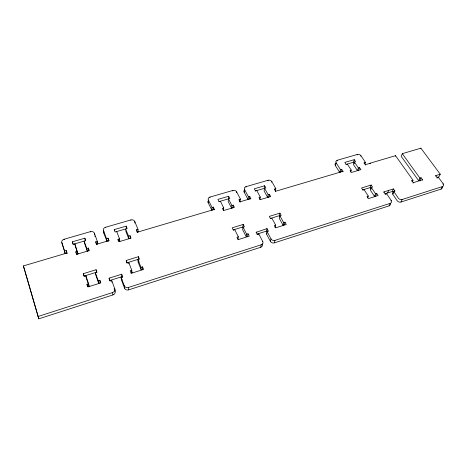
<?xml version="1.0" encoding="UTF-8"?>
<svg xmlns="http://www.w3.org/2000/svg" width="467" height="467" viewBox="0 0 467 467"><rect width="100%" height="100%" fill="white"/><g stroke="black" fill="none" stroke-linecap="round" stroke-linejoin="round"><path stroke-width="0.7" d="M211.814 210.109L212.041 207.506L213.413 207.103L213.174 209.706L211.814 210.109L208.159 202.69L208.37 200.057A2.942 2.347 5 0 1 209.998 197.062L232.846 190.454A2.901 2.294 7.5 0 1 236.635 191.849L240.464 199.129L239.84 201.814M209.957 197.559L209.998 197.062M214.481 209.841L213.413 207.103M223.465 210.512L223.757 207.914L220.377 201.213M219.017 201.61L217.902 199.397L228.69 196.251L228.375 198.878L218.988 201.627M228.69 196.251L229.822 198.452L228.48 198.843L228.165 201.464L231.562 208.101L232.905 207.698L233.249 205.095L231.901 205.498L231.562 208.101M232.782 190.95L232.846 190.454M236.524 192.673L236.635 191.849M239.034 200.18L239.127 199.52L240.464 199.129M240.213 202.217L239.127 199.52M248.018 199.397L248.438 196.776L249.757 196.391L249.337 199.006L248.018 199.397L244.171 192.182L244.568 189.544A2.884 2.265 8.9 0 1 246.045 186.637L268.076 180.268A2.849 2.212 10.9 0 1 271.829 181.628L275.839 188.703L275.32 191.161M237.954 239.332L238.339 236.822L234.761 229.735L233.377 230.161L232.198 227.82L243.208 224.429L244.404 226.752L243.033 227.178L242.63 229.717L246.226 236.728L247.598 236.296L248.03 233.78L246.652 234.212L246.226 236.728M245.969 187.133L246.045 186.637M243.208 224.429L242.805 226.974L233.22 229.939M250.855 199.07L249.757 196.391M259.833 199.678L260.317 197.068L256.757 190.565M255.449 190.945L254.276 188.796L264.672 185.761L264.176 188.399L255.215 191.021M256.103 232.321L267.042 228.591L268.192 231.393M264.672 185.761L265.863 187.897L264.567 188.277L264.071 190.904L267.644 197.348L268.939 196.963L269.465 194.354L268.163 194.739L267.644 197.348M257.335 234.673L256.161 232.006M267.982 180.764L268.076 180.268M258.613 234.714L258.765 233.926L257.393 234.358M271.695 182.293L271.829 181.628M109.307 279.54L109.103 278.169L121.683 274.222L122.675 276.838L121.105 277.334L121.391 279.768L124.561 288.186A3.298 2.82 -9.4 0 0 128.705 289.838L260.738 247.259L261.246 244.778A3.047 2.528 11.6 0 0 262.746 241.497L258.765 233.926M262.682 241.807L262.746 241.497M274.38 189.906L274.555 189.082L275.839 188.703M266.896 231.836L266.505 231.112L267.042 228.591M385.164 194.482L385.374 194.003L386.565 193.624L391.159 200.419A2.895 2.172 21.7 0 1 390.202 203.343A2.878 2.166 21.7 0 1 389.058 205.871L274.38 242.858A3.012 2.487 13.2 0 1 270.399 241.363L266.4 233.862L266.937 231.346L268.291 230.92M275.664 191.721L274.555 189.082M270.399 241.363L270.959 238.865L266.937 231.346M275.086 227.645L275.664 225.117L271.905 218.241L270.574 218.655L269.331 216.384L279.931 213.115L281.192 215.369L279.867 215.777L279.278 218.334L283.049 225.141L284.368 224.726L284.993 222.193L283.667 222.607L283.049 225.141M279.966 216.799L279.342 215.678L279.931 213.115M274.38 242.858L274.958 240.371L390.202 203.343L389.058 205.871M339.643 172.276L340.507 169.644L341.704 169.293L340.84 171.926L339.643 172.276L335.347 165.587L336.182 162.936A2.761 2.049 16.2 0 1 337.279 160.257L357.319 154.46A2.738 1.996 17.4 0 1 360.973 155.739L365.41 162.306L364.739 164.121M337.069 160.922L337.279 160.257M342.854 171.815L343.017 171.319L341.704 169.293M354.33 163.777L353.35 162.294L354.266 159.65L344.809 162.405L346.117 164.402M350.577 172.054L351.26 170.087L347.308 164.051M354.266 159.65L355.585 161.629L354.406 161.973L353.484 164.612L357.442 170.595L358.621 170.245L359.578 167.624L360.915 169.638L351.394 172.469L350.069 170.443L351.26 170.087M357.144 154.956L357.319 154.46M360.793 156.235L360.973 155.739M357.442 170.595L358.393 167.974L354.406 161.973M364.056 163.146L364.237 162.65L365.41 162.306M365.392 165.137L365.579 164.641L370.261 163.257L370.074 163.754M370.016 163.666L370.203 163.17L395.526 155.68L413.015 180.256L412.244 181.867M362.602 189.929L370.127 187.606L371.154 185.02L372.543 187.109L371.347 187.477L370.313 190.057L374.481 196.362L375.678 195.982L376.746 193.426L378.165 195.545L368.475 198.598L367.08 196.455L368.294 196.076L364.12 189.713L362.912 190.087L361.534 187.985L371.154 185.02M367.517 197.996L368.294 196.076M374.481 196.362L375.544 193.799L376.746 193.426M395.316 156.176L395.526 155.68M383.74 192.369L383.95 191.89L393.447 188.907L394.889 191.003L394.668 191.482M436.96 177.396L438.916 176.777L440.264 174.209L420.89 148.173L402.309 153.672L401.171 156.299L418.648 180.676L419.786 180.32L421.053 177.746L422.518 179.777L422.279 180.262M386.355 194.109L386.565 193.624M387.587 192.959L388.713 190.39M384.925 193.793L392.303 191.47L393.447 188.907M442.208 187.127A2.825 2.02 23.7 0 1 441.058 189.1L400.966 202.036A2.866 2.131 22.3 0 1 397.16 200.693L392.554 193.933L393.704 191.377L394.889 191.003M390.943 200.898L391.159 200.419M420.662 148.664L420.89 148.173M400.966 202.036L402.163 199.497L442.442 186.555A2.843 2.026 23.6 0 0 443.189 183.776L438.385 177.285L437.007 178.12M411.631 181.103L411.865 180.618L413.015 180.256M413.085 183.152L413.318 182.667L422.518 179.777M418.648 180.676L419.909 178.102L421.053 177.746M435.518 176.106L435.769 175.621L440.264 174.209M438.134 177.769L438.385 177.285M442.932 184.255L443.189 183.776M441.058 189.1L442.442 186.555M66.162 250.493L66.758 253.044L65.187 253.511L64.574 250.96L66.162 250.493L67.003 253.021L23.35 265.939L38.814 318.827L112.921 294.928A3.339 2.849 -11.9 0 0 115.11 291.221L114.783 288.822L111.654 280.311L110.119 281.116M37.996 316.509L112.576 292.546A3.362 2.86 -11.7 0 0 114.783 288.822M121.105 277.334L124.292 285.781A3.316 2.831 -9.2 0 0 128.46 287.444L261.246 244.778M121.391 279.768L122.074 279.552M266.4 233.862L267.077 233.652M392.554 193.933L393.22 193.723M87.492 286.691L89.092 286.189L88.607 283.761L85.864 275.799L84.258 276.295L83.354 273.662L96.085 269.745L97.013 272.349L95.426 272.839L95.863 275.302L98.654 283.177L100.242 282.681L99.827 280.247L98.233 280.749L98.654 283.177M130.964 273.008L131.992 272.687L131.77 270.23L128.769 262.524L127.228 263.003L126.242 260.452L138.46 256.692L139.475 259.214L137.952 259.687L138.133 262.174L141.174 269.798L142.692 269.319L142.534 266.855L141.005 267.334L141.174 269.798M109.465 280.603L121.963 276.668L121.683 274.222M257.037 234.095L266.505 231.112M87.37 286.084L86.996 284.269L88.607 283.761M131.77 270.23L130.223 270.714L131.227 273.312L143.567 269.43L142.534 266.855M238.339 236.822L236.944 237.254L238.147 239.641L249.25 236.144L248.03 233.78M275.664 225.117L274.322 225.538L275.588 227.849L286.271 224.487L284.993 222.193M138.133 262.174L139.143 261.859M83.867 276.125L96.517 272.214L96.085 269.745M126.493 262.944L138.641 259.185L138.46 256.692M270.113 218.533L279.342 215.678M76.395 254.322L77.96 253.861L74.837 243.821L75.245 245.747M87.288 251.083L88.835 250.621L88.368 248.076L86.809 248.537L87.288 251.083L84.661 243.657L84.171 241.089L86.809 248.537M118.811 241.69L119.809 241.392L119.523 238.83L116.697 231.568M128.775 238.719L130.264 238.275L130.042 235.712L128.548 236.156L128.775 238.719L125.909 231.533L125.664 228.941L128.548 236.156M96.4 244.27L97.737 243.873L97.329 241.311L94.34 233.179A3.199 2.569 -9.2 0 0 90.4 231.644L64.113 239.244A3.269 2.604 -12 0 0 61.802 242.624L65.187 253.511M106.855 241.176L108.373 240.727L108.023 238.158L106.499 238.608L106.855 241.176L103.826 233.121L103.452 230.529A3.164 2.545 -7.4 0 1 105.565 227.26L130.848 219.945A3.1 2.498 -4.4 0 1 134.747 221.44L137.987 229.326L138.168 231.906L137.065 232.233M96.745 244.55L96.692 244.229L108.945 240.604L108.023 238.158M137.514 232.478L137.491 232.157L214.528 209.35M240.289 201.726L250.937 198.574M275.769 191.225L343.017 171.319M76.127 253.056L75.852 251.789L77.429 251.322M118.163 240.558L118.017 239.279L119.523 238.83M223.757 207.914L222.391 208.317L223.524 210.57L234.399 207.33L233.249 205.095M260.317 197.068L259.004 197.453L260.195 199.642L270.673 196.525L269.465 194.354M358.393 167.974L359.578 167.624M95.922 242.566L95.788 241.766L97.329 241.311M136.533 230.085L136.51 229.764L137.987 229.326M72.98 244.375L85.718 240.639L84.842 238.182L72.426 241.801L72.846 243.733M345.954 164.46L353.35 162.294M114.263 229.606L126.201 226.127L127.152 228.509L115.191 232.006L114.263 229.606L114.415 230.902M435.769 175.621L437.258 177.641M402.309 153.672L419.909 178.102M419.786 180.32L420.242 180.951M411.865 180.618L413.318 182.667M393.704 191.377L398.339 198.148A2.884 2.137 22.2 0 0 402.163 199.497M392.303 191.47L393.465 193.169M364.237 162.65L365.579 164.641M383.95 191.89L385.374 194.003M371.347 187.477L375.544 193.799M370.127 187.606L371.16 189.164M336.182 162.936L340.507 169.644M264.567 188.277L268.163 194.739M279.867 215.777L283.667 222.607M244.568 189.544L248.438 196.776M239.845 201.283L240.085 201.744M228.48 198.843L231.901 205.498M243.033 227.178L246.652 234.212M208.37 200.057L212.041 207.506M137.963 231.416L138.168 231.906M136.51 229.764L137.491 232.157M130.042 235.712L131.011 238.135L118.962 241.725L118.017 239.279M137.952 259.687L141.005 267.334M119.295 240.073L119.809 241.392M131.496 271.403L131.992 272.687M108.373 240.727L108.542 241.182M121.963 276.668L122.15 277.153M103.452 230.529L106.499 238.608M94.947 236.267L95.134 236.775M97.364 242.852L97.737 243.873M114.135 288.553L114.327 289.085M114.719 290.153L115.11 291.221M95.788 241.766L96.692 244.229M109.103 278.169L110.072 280.813M88.368 248.076L89.261 250.575L76.722 254.311L75.852 251.789M99.827 280.247L100.779 282.903L87.919 286.954L86.996 284.269M95.426 272.839L98.233 280.749M75.385 246.389L77.96 253.861M86.588 278.916L89.092 286.189M23.35 265.939L24.056 267.982M24.161 268.297L24.914 270.866M72.426 241.801L73.278 244.282M66.758 253.044L66.863 253.359M61.802 242.624L64.574 250.96M25.09 271.467L28.633 283.702M28.814 284.321L38.814 318.827M67.003 253.021L67.079 253.336M64.113 239.244L64.23 239.729M83.354 273.662L83.739 275.507M85.864 275.799L86.36 278.25M84.842 238.182L85.327 240.762M90.4 231.644L90.458 231.971M94.34 233.179L94.497 234.154M94.579 234.638L94.655 235.123M95.974 242.887L96.079 243.529M112.576 292.546L112.921 294.928M111.654 280.311L111.741 280.924M111.846 281.683L111.934 282.29M105.565 227.26L105.606 227.587M108.945 240.604L108.992 240.925M122.675 276.838L122.71 277.147M124.292 285.781L124.561 288.186M126.242 260.452L126.429 262.32M128.46 287.444L128.705 289.838M128.769 262.524L128.886 263.767M126.201 226.127L126.44 228.725M130.848 219.945L130.877 220.272M134.747 221.44L134.87 223.074M136.603 231.054L136.627 231.381M335.347 165.587A2.749 2.043 16.2 0 1 336.03 163.065M274.958 240.371A3.03 2.493 13.1 0 1 270.959 238.865M244.171 192.182A2.866 2.259 8.9 0 1 244.399 190.04M262.226 243.984A3.03 2.522 11.6 0 1 260.738 247.259M208.159 202.69A2.925 2.341 5 0 1 208.48 200.483M103.826 233.121A3.141 2.533 -7.6 0 1 103.931 231.416M62.42 245.198A3.251 2.598 -12.2 0 1 62.391 243.967"/></g></svg>
